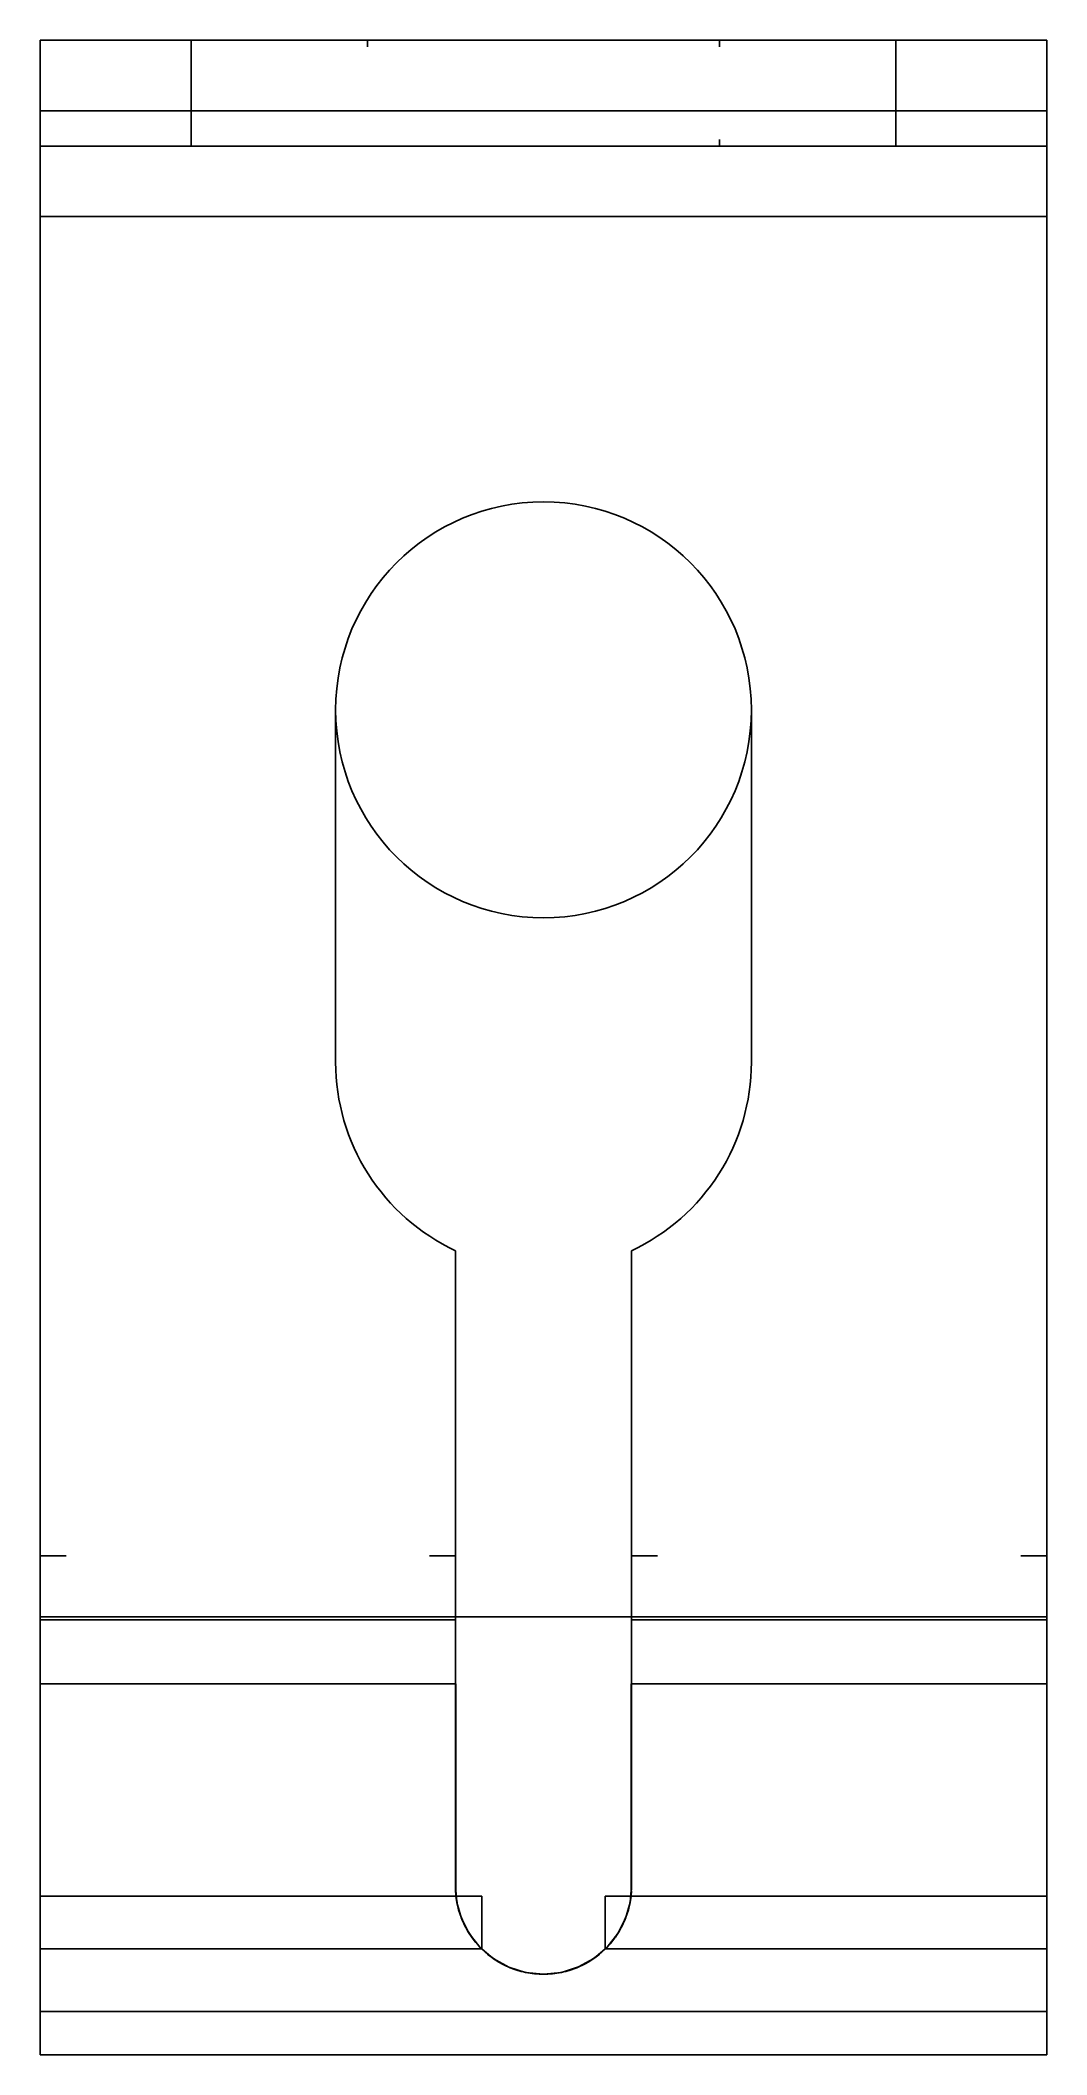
# Model space of a CAD drawing. Header units: millimetres. Extents: x 18 to 143, y 9 to 130.
# Drawn here: x 122.79 to 142.79, y 9.19 to 49.19 of the extents above.
import ezdxf

# ---------------------------------------------------------------- set-up
doc = ezdxf.new("R2010")
doc.units = ezdxf.units.MM
doc.layers.add('可见轮廓', color=7, linetype='Continuous')
doc.layers.add('隐藏线', color=5, linetype='Continuous')

msp = doc.modelspace()

# ---------------------------------------------------------------- linework, layer by layer
at = {"layer": '可见轮廓'}
for p, q in [((132.786, 49.194), (122.786, 49.194)), ((122.786, 49.194), (122.786, 47.794)), ((142.786, 49.194), (122.786, 49.194)), ((122.786, 49.167), (122.786, 49.187)), ((122.786, 49.133), (122.786, 49.167)), ((122.786, 49.087), (122.786, 49.133)), ((122.786, 49.028), (122.786, 49.087)), ((122.786, 48.958), (122.786, 49.028)), ((122.786, 48.876), (122.786, 48.958)), ((122.786, 48.784), (122.786, 48.876)), ((125.786, 49.194), (125.786, 49.063)), ((129.286, 49.194), (129.286, 49.063)), ((142.786, 49.194), (132.786, 49.194)), ((136.286, 49.194), (136.286, 49.063)), ((139.786, 49.194), (139.786, 49.063)), ((142.786, 49.194), (142.786, 49.187)), ((142.786, 47.794), (142.786, 49.194)), ((142.786, 49.167), (142.786, 49.133)), ((142.786, 49.133), (142.786, 49.087)), ((142.786, 49.087), (142.786, 49.028)), ((142.786, 49.028), (142.786, 48.958)), ((142.786, 48.958), (142.786, 48.876)), ((142.786, 48.876), (142.786, 48.784)), ((122.786, 48.682), (122.786, 48.784)), ((122.786, 48.572), (122.786, 48.682)), ((122.786, 48.454), (122.786, 48.572)), ((122.786, 48.33), (122.786, 48.454)), ((142.786, 48.784), (142.786, 48.682)), ((142.786, 48.682), (142.786, 48.572)), ((142.786, 48.572), (142.786, 48.454)), ((142.786, 48.454), (142.786, 48.33)), ((122.786, 48.2), (122.786, 48.33)), ((122.786, 48.067), (122.786, 48.2)), ((122.786, 47.931), (122.786, 48.067)), ((142.786, 48.33), (142.786, 48.2)), ((142.786, 48.2), (142.786, 48.067)), ((142.786, 48.067), (142.786, 47.931)), ((122.786, 47.794), (122.786, 47.931)), ((122.786, 47.794), (122.786, 32.81)), ((132.786, 47.794), (122.786, 47.794)), ((142.786, 47.794), (122.786, 47.794)), ((142.786, 47.794), (132.786, 47.794)), ((142.786, 47.931), (142.786, 47.794)), ((142.786, 32.81), (142.786, 47.794)), ((125.786, 47.225), (125.786, 47.094)), ((136.286, 47.225), (136.286, 47.094)), ((139.786, 47.225), (139.786, 47.094)), ((122.786, 45.694), (122.786, 47.094)), ((124.036, 47.094), (122.786, 47.094)), ((142.786, 47.094), (141.536, 47.094)), ((142.786, 47.094), (142.786, 45.694)), ((142.786, 45.694), (122.786, 45.694)), ((128.656, 35.894), (128.656, 32.81)), ((136.916, 35.894), (136.916, 32.81)), ((122.786, 32.81), (122.786, 29.191)), ((128.656, 32.81), (128.656, 32.394)), ((136.916, 32.81), (136.916, 32.394)), ((142.786, 29.191), (142.786, 32.81)), ((128.656, 32.394), (128.656, 28.894)), ((136.916, 32.394), (136.916, 28.894)), ((122.786, 29.191), (122.786, 17.826)), ((142.786, 17.826), (142.786, 29.191)), ((131.036, 25.153), (131.036, 18.845)), ((134.536, 25.153), (134.536, 18.845)), ((122.786, 17.888), (122.786, 19.094)), ((123.302, 19.094), (122.786, 19.094)), ((131.036, 19.094), (130.52, 19.094)), ((131.036, 17.888), (131.036, 19.094)), ((131.036, 18.845), (131.036, 17.826)), ((134.536, 17.888), (134.536, 19.094)), ((135.052, 19.094), (134.536, 19.094)), ((134.536, 18.845), (134.536, 17.826)), ((142.786, 19.094), (142.27, 19.094)), ((142.786, 19.094), (142.786, 17.888)), ((122.786, 17.888), (122.786, 10.049)), ((131.036, 17.888), (122.786, 17.888)), ((142.786, 17.888), (122.786, 17.888)), ((122.786, 17.727), (122.786, 17.826)), ((126.911, 17.826), (122.786, 17.826)), ((122.786, 17.826), (122.786, 16.555)), ((131.036, 17.826), (122.786, 17.826)), ((122.786, 17.628), (122.786, 17.727)), ((122.786, 17.53), (122.786, 17.628)), ((131.036, 17.826), (126.911, 17.826)), ((131.036, 17.888), (131.036, 12.537)), ((131.036, 17.727), (131.036, 17.826)), ((131.036, 17.826), (131.036, 16.555)), ((131.036, 17.628), (131.036, 17.727)), ((131.036, 17.53), (131.036, 17.628)), ((134.536, 17.888), (134.536, 12.537)), ((142.786, 17.888), (134.536, 17.888)), ((134.536, 17.727), (134.536, 17.826)), ((138.661, 17.826), (134.536, 17.826)), ((134.536, 17.826), (134.536, 16.555)), ((142.786, 17.826), (134.536, 17.826)), ((134.536, 17.628), (134.536, 17.727)), ((134.536, 17.53), (134.536, 17.628)), ((142.786, 17.826), (138.661, 17.826)), ((142.786, 10.049), (142.786, 17.888)), ((142.786, 17.826), (142.786, 17.727)), ((142.786, 16.555), (142.786, 17.826)), ((142.786, 17.727), (142.786, 17.628)), ((142.786, 17.628), (142.786, 17.53)), ((122.786, 17.433), (122.786, 17.53)), ((122.786, 17.339), (122.786, 17.433)), ((122.786, 17.247), (122.786, 17.339)), ((122.786, 17.157), (122.786, 17.247)), ((131.036, 17.433), (131.036, 17.53)), ((131.036, 17.339), (131.036, 17.433)), ((131.036, 17.247), (131.036, 17.339)), ((131.036, 17.157), (131.036, 17.247)), ((134.536, 17.433), (134.536, 17.53)), ((134.536, 17.339), (134.536, 17.433)), ((134.536, 17.247), (134.536, 17.339)), ((134.536, 17.157), (134.536, 17.247)), ((142.786, 17.53), (142.786, 17.433)), ((142.786, 17.433), (142.786, 17.339)), ((142.786, 17.339), (142.786, 17.247)), ((142.786, 17.247), (142.786, 17.157)), ((122.786, 17.072), (122.786, 17.157)), ((122.786, 16.99), (122.786, 17.072)), ((122.786, 16.912), (122.786, 16.99)), ((122.786, 16.839), (122.786, 16.912)), ((122.786, 16.771), (122.786, 16.839)), ((131.036, 17.072), (131.036, 17.157)), ((131.036, 16.99), (131.036, 17.072)), ((131.036, 16.912), (131.036, 16.99)), ((131.036, 16.839), (131.036, 16.912)), ((131.036, 16.771), (131.036, 16.839)), ((134.536, 17.072), (134.536, 17.157)), ((134.536, 16.99), (134.536, 17.072)), ((134.536, 16.912), (134.536, 16.99)), ((134.536, 16.839), (134.536, 16.912)), ((134.536, 16.771), (134.536, 16.839)), ((142.786, 17.157), (142.786, 17.072)), ((142.786, 17.072), (142.786, 16.99)), ((142.786, 16.99), (142.786, 16.912)), ((142.786, 16.912), (142.786, 16.839)), ((142.786, 16.839), (142.786, 16.771)), ((122.786, 16.708), (122.786, 16.771)), ((122.786, 16.651), (122.786, 16.708)), ((122.786, 16.6), (122.786, 16.651)), ((122.786, 16.555), (122.786, 16.6)), ((122.786, 16.381), (122.786, 16.555)), ((126.911, 16.555), (122.786, 16.555)), ((122.786, 12.338), (122.786, 16.555)), ((131.036, 16.555), (122.786, 16.555)), ((123.302, 16.555), (122.786, 16.555)), ((126.917, 16.555), (126.911, 16.555)), ((131.036, 16.555), (126.917, 16.555)), ((131.047, 16.555), (130.531, 16.555)), ((131.036, 16.708), (131.036, 16.771)), ((131.036, 16.651), (131.036, 16.708)), ((131.036, 16.6), (131.036, 16.651)), ((131.036, 16.555), (131.036, 16.6)), ((131.036, 16.381), (131.036, 16.555)), ((131.036, 12.537), (131.036, 16.555)), ((131.047, 12.338), (131.047, 16.555)), ((134.525, 12.338), (134.525, 16.555)), ((135.041, 16.555), (134.525, 16.555)), ((134.536, 16.708), (134.536, 16.771)), ((134.536, 16.651), (134.536, 16.708)), ((134.536, 16.6), (134.536, 16.651)), ((134.536, 16.555), (134.536, 16.6)), ((134.536, 16.381), (134.536, 16.555)), ((138.655, 16.555), (134.536, 16.555)), ((134.536, 12.537), (134.536, 16.555)), ((142.786, 16.555), (134.536, 16.555)), ((138.661, 16.555), (138.655, 16.555)), ((142.786, 16.555), (138.661, 16.555)), ((142.786, 16.555), (142.27, 16.555)), ((142.786, 16.771), (142.786, 16.708)), ((142.786, 16.708), (142.786, 16.651)), ((142.786, 16.651), (142.786, 16.6)), ((142.786, 16.6), (142.786, 16.555)), ((142.786, 16.555), (142.786, 16.381)), ((142.786, 16.555), (142.786, 12.338)), ((122.786, 16.194), (122.786, 16.381)), ((122.786, 15.994), (122.786, 16.194)), ((131.036, 16.194), (131.036, 16.381)), ((131.036, 15.994), (131.036, 16.194)), ((134.536, 16.194), (134.536, 16.381)), ((134.536, 15.994), (134.536, 16.194)), ((142.786, 16.381), (142.786, 16.194)), ((142.786, 16.194), (142.786, 15.994)), ((122.786, 15.782), (122.786, 15.994)), ((122.786, 15.555), (122.786, 15.782)), ((131.036, 15.782), (131.036, 15.994)), ((131.036, 15.555), (131.036, 15.782)), ((134.536, 15.782), (134.536, 15.994)), ((134.536, 15.555), (134.536, 15.782)), ((142.786, 15.994), (142.786, 15.782)), ((142.786, 15.782), (142.786, 15.555)), ((122.786, 15.317), (122.786, 15.555)), ((122.786, 15.066), (122.786, 15.317)), ((131.036, 15.317), (131.036, 15.555)), ((131.036, 15.066), (131.036, 15.317)), ((134.536, 15.317), (134.536, 15.555)), ((134.536, 15.066), (134.536, 15.317)), ((142.786, 15.555), (142.786, 15.317)), ((142.786, 15.317), (142.786, 15.066)), ((122.786, 14.805), (122.786, 15.066)), ((122.786, 14.531), (122.786, 14.805)), ((131.036, 14.805), (131.036, 15.066)), ((131.036, 14.758), (131.036, 14.805)), ((134.536, 14.805), (134.536, 15.066)), ((134.536, 14.758), (134.536, 14.805)), ((142.786, 15.066), (142.786, 14.805)), ((142.786, 14.805), (142.786, 14.531)), ((122.786, 14.247), (122.786, 14.531)), ((131.036, 14.711), (131.036, 14.758)), ((131.036, 14.663), (131.036, 14.711)), ((131.036, 14.615), (131.036, 14.663)), ((131.036, 14.567), (131.036, 14.615)), ((131.036, 14.519), (131.036, 14.567)), ((131.036, 14.47), (131.036, 14.519)), ((131.036, 14.421), (131.036, 14.47)), ((131.036, 14.204), (131.036, 14.421)), ((134.536, 14.711), (134.536, 14.758)), ((134.536, 14.663), (134.536, 14.711)), ((134.536, 14.615), (134.536, 14.663)), ((134.536, 14.567), (134.536, 14.615)), ((134.536, 14.519), (134.536, 14.567)), ((134.536, 14.47), (134.536, 14.519)), ((134.536, 14.421), (134.536, 14.47)), ((134.536, 14.204), (134.536, 14.421)), ((142.786, 14.531), (142.786, 14.247)), ((122.786, 13.952), (122.786, 14.247)), ((131.036, 13.982), (131.036, 14.204)), ((134.536, 13.982), (134.536, 14.204)), ((142.786, 14.247), (142.786, 13.952)), ((122.786, 13.648), (122.786, 13.952)), ((122.786, 13.333), (122.786, 13.648)), ((131.036, 13.755), (131.036, 13.982)), ((131.036, 13.522), (131.036, 13.755)), ((134.536, 13.755), (134.536, 13.982)), ((134.536, 13.522), (134.536, 13.755)), ((142.786, 13.952), (142.786, 13.648)), ((142.786, 13.648), (142.786, 13.333)), ((122.786, 13.01), (122.786, 13.333)), ((131.036, 13.283), (131.036, 13.522)), ((131.036, 13.039), (131.036, 13.283)), ((134.536, 13.283), (134.536, 13.522)), ((134.536, 13.039), (134.536, 13.283)), ((142.786, 13.333), (142.786, 13.01)), ((122.786, 12.678), (122.786, 13.01)), ((131.036, 12.791), (131.036, 13.039)), ((134.536, 12.791), (134.536, 13.039)), ((142.786, 13.01), (142.786, 12.678)), ((122.786, 12.338), (122.786, 12.678)), ((131.036, 12.537), (131.036, 12.791)), ((131.036, 12.513), (131.036, 12.537)), ((131.066, 12.213), (131.036, 12.537)), ((131.039, 12.438), (131.038, 12.463)), ((131.04, 12.413), (131.039, 12.438)), ((134.536, 12.537), (134.506, 12.214)), ((134.532, 12.412), (134.53, 12.388)), ((134.533, 12.437), (134.532, 12.412)), ((134.535, 12.487), (134.534, 12.462)), ((134.536, 12.512), (134.535, 12.487)), ((134.536, 12.537), (134.536, 12.791)), ((134.536, 12.537), (134.536, 12.512)), ((142.786, 12.678), (142.786, 12.338)), ((122.786, 12.255), (122.786, 12.338)), ((126.917, 12.338), (122.786, 12.338)), ((122.786, 11.289), (122.786, 12.338)), ((131.047, 12.338), (122.786, 12.338)), ((123.334, 12.338), (122.786, 12.338)), ((122.786, 12.169), (122.786, 12.255)), ((122.786, 12.079), (122.786, 12.169)), ((122.786, 11.988), (122.786, 12.079)), ((127.173, 12.338), (126.917, 12.338)), ((131.047, 12.338), (127.173, 12.338)), ((131.56, 12.338), (131.011, 12.338)), ((131.047, 12.338), (131.045, 12.363)), ((131.06, 12.251), (131.047, 12.338)), ((131.078, 12.159), (131.047, 12.338)), ((131.077, 12.16), (131.06, 12.251)), ((131.158, 11.897), (131.066, 12.213)), ((131.1, 12.068), (131.077, 12.16)), ((131.13, 11.972), (131.078, 12.159)), ((131.129, 11.975), (131.1, 12.068)), ((131.56, 11.289), (131.56, 12.338)), ((134.012, 11.289), (134.012, 12.338)), ((134.561, 12.338), (134.012, 12.338)), ((134.506, 12.214), (134.415, 11.897)), ((134.494, 12.159), (134.442, 11.973)), ((134.472, 12.069), (134.444, 11.976)), ((134.495, 12.161), (134.472, 12.069)), ((134.525, 12.338), (134.494, 12.159)), ((134.512, 12.251), (134.495, 12.161)), ((134.525, 12.338), (134.512, 12.251)), ((138.399, 12.338), (134.525, 12.338)), ((142.786, 12.338), (134.525, 12.338)), ((138.655, 12.338), (138.399, 12.338)), ((142.786, 12.338), (138.655, 12.338)), ((142.786, 12.338), (142.238, 12.338)), ((142.786, 12.338), (142.786, 12.255)), ((142.786, 12.338), (142.786, 11.289)), ((142.786, 12.255), (142.786, 12.169)), ((142.786, 12.169), (142.786, 12.079)), ((142.786, 12.079), (142.786, 11.988)), ((122.786, 11.897), (122.786, 11.988)), ((122.786, 11.807), (122.786, 11.897)), ((122.786, 11.72), (122.786, 11.807)), ((122.786, 11.638), (122.786, 11.72)), ((122.786, 11.563), (122.786, 11.638)), ((131.162, 11.885), (131.129, 11.975)), ((131.202, 11.794), (131.13, 11.972)), ((131.311, 11.596), (131.158, 11.897)), ((131.2, 11.798), (131.162, 11.885)), ((131.241, 11.716), (131.2, 11.798)), ((131.288, 11.633), (131.202, 11.794)), ((131.285, 11.638), (131.241, 11.716)), ((131.316, 11.588), (131.285, 11.638)), ((131.379, 11.497), (131.288, 11.633)), ((134.284, 11.632), (134.192, 11.496)), ((134.287, 11.638), (134.256, 11.588)), ((134.415, 11.897), (134.263, 11.598)), ((134.37, 11.793), (134.284, 11.632)), ((134.331, 11.716), (134.287, 11.638)), ((134.372, 11.798), (134.331, 11.716)), ((134.442, 11.973), (134.37, 11.793)), ((134.41, 11.886), (134.372, 11.798)), ((134.444, 11.976), (134.41, 11.886)), ((142.786, 11.988), (142.786, 11.897)), ((142.786, 11.897), (142.786, 11.807)), ((142.786, 11.807), (142.786, 11.72)), ((142.786, 11.72), (142.786, 11.638)), ((142.786, 11.638), (142.786, 11.563)), ((122.786, 11.494), (122.786, 11.563)), ((122.786, 11.434), (122.786, 11.494)), ((122.786, 11.342), (122.786, 11.383)), ((122.786, 11.313), (122.786, 11.342)), ((122.786, 11.289), (122.786, 11.295)), ((127.173, 11.289), (122.786, 11.289)), ((122.786, 11.289), (122.786, 10.239)), ((131.56, 11.289), (122.786, 11.289)), ((131.56, 11.289), (127.173, 11.289)), ((131.522, 11.327), (131.311, 11.596)), ((131.348, 11.541), (131.316, 11.588)), ((131.379, 11.497), (131.348, 11.541)), ((131.41, 11.456), (131.379, 11.497)), ((131.44, 11.419), (131.41, 11.456)), ((131.495, 11.356), (131.469, 11.385)), ((131.518, 11.332), (131.495, 11.356)), ((131.786, 11.101), (131.522, 11.327)), ((131.535, 11.313), (131.531, 11.317)), ((131.539, 11.31), (131.535, 11.313)), ((131.56, 11.289), (131.56, 11.289)), ((131.629, 11.225), (131.571, 11.278)), ((131.689, 11.174), (131.629, 11.225)), ((134.051, 11.328), (133.788, 11.102)), ((133.954, 11.234), (133.893, 11.182)), ((134.012, 11.289), (133.954, 11.234)), ((138.399, 11.289), (134.012, 11.289)), ((142.786, 11.289), (134.012, 11.289)), ((134.038, 11.315), (134.023, 11.3)), ((134.033, 11.31), (134.03, 11.306)), ((134.052, 11.33), (134.038, 11.315)), ((134.263, 11.598), (134.051, 11.328)), ((134.067, 11.345), (134.052, 11.33)), ((134.135, 11.422), (134.121, 11.407)), ((134.162, 11.456), (134.132, 11.419)), ((134.193, 11.497), (134.162, 11.456)), ((134.224, 11.541), (134.193, 11.497)), ((134.256, 11.588), (134.224, 11.541)), ((142.786, 11.289), (138.399, 11.289)), ((142.786, 11.563), (142.786, 11.494)), ((142.786, 11.494), (142.786, 11.434)), ((142.786, 11.434), (142.786, 11.383)), ((142.786, 11.342), (142.786, 11.313)), ((142.786, 11.313), (142.786, 11.295)), ((142.786, 10.239), (142.786, 11.289)), ((131.751, 11.127), (131.689, 11.174)), ((131.815, 11.082), (131.751, 11.127)), ((132.094, 10.93), (131.786, 11.101)), ((131.882, 11.039), (131.815, 11.082)), ((131.951, 11), (131.882, 11.039)), ((132.022, 10.963), (131.951, 11)), ((132.094, 10.93), (132.022, 10.963)), ((132.431, 10.824), (132.094, 10.93)), ((132.475, 10.815), (132.431, 10.824)), ((132.786, 10.787), (132.431, 10.824)), ((132.519, 10.808), (132.475, 10.815)), ((132.564, 10.802), (132.519, 10.808)), ((132.608, 10.797), (132.564, 10.802)), ((133.141, 10.824), (132.786, 10.787)), ((133.009, 10.802), (132.964, 10.797)), ((133.053, 10.808), (133.009, 10.802)), ((133.097, 10.815), (133.053, 10.808)), ((133.141, 10.824), (133.097, 10.815)), ((133.479, 10.931), (133.141, 10.824)), ((133.788, 11.102), (133.479, 10.931)), ((133.553, 10.965), (133.479, 10.931)), ((133.626, 11.002), (133.553, 10.965)), ((133.696, 11.043), (133.626, 11.002)), ((133.765, 11.087), (133.696, 11.043)), ((133.83, 11.133), (133.765, 11.087)), ((133.893, 11.182), (133.83, 11.133)), ((132.653, 10.793), (132.608, 10.797)), ((132.697, 10.79), (132.653, 10.793)), ((132.742, 10.788), (132.697, 10.79)), ((132.831, 10.788), (132.786, 10.787)), ((132.875, 10.79), (132.831, 10.788)), ((132.92, 10.793), (132.875, 10.79)), ((132.964, 10.797), (132.92, 10.793)), ((122.786, 10.239), (122.786, 9.189)), ((122.786, 10.049), (122.786, 9.189)), ((124.036, 10.049), (122.786, 10.049)), ((142.786, 10.049), (122.786, 10.049)), ((142.786, 10.049), (141.536, 10.049)), ((142.786, 9.189), (142.786, 10.239)), ((142.786, 9.189), (142.786, 10.049)), ((132.786, 9.189), (122.786, 9.189)), ((142.786, 9.189), (122.786, 9.189)), ((142.786, 9.189), (132.786, 9.189))]:
    msp.add_line(p, q, dxfattribs=at)
msp.add_circle((132.786, 35.897), 4.13, dxfattribs=at)
for centre, radius, start, end in [((132.786, 28.897), 4.13, 180, -147.5351), ((132.786, 28.897), 4.13, 180, -147.5351), ((132.786, 28.897), 4.13, -32.4649, 0), ((132.786, 28.897), 4.13, -147.5351, -115.0702), ((132.786, 28.897), 4.13, -64.9298, -32.4649), ((132.786, 12.537), 1.75, -134.4844, -90), ((132.786, 12.537), 1.75, -90, -45.5156)]:
    msp.add_arc(centre, radius, start, end, dxfattribs=at)
at = {"layer": '隐藏线'}
for p, q in [((125.857, 49.194), (125.786, 49.194)), ((125.786, 49.194), (125.786, 48.144)), ((126.058, 49.194), (125.857, 49.194)), ((126.379, 49.194), (126.058, 49.194)), ((126.811, 49.194), (126.379, 49.194)), ((127.344, 49.194), (126.811, 49.194)), ((127.949, 49.194), (127.344, 49.194)), ((128.604, 49.194), (127.949, 49.194)), ((129.286, 49.194), (128.604, 49.194)), ((129.286, 49.194), (132.786, 49.194)), ((132.786, 49.194), (136.286, 49.194)), ((136.286, 49.194), (136.968, 49.194)), ((136.968, 49.194), (137.623, 49.194)), ((137.623, 49.194), (138.228, 49.194)), ((138.228, 49.194), (138.761, 49.194)), ((138.761, 49.194), (139.193, 49.194)), ((139.193, 49.194), (139.514, 49.194)), ((139.514, 49.194), (139.715, 49.194)), ((139.715, 49.194), (139.786, 49.194)), ((139.786, 49.194), (139.786, 48.144)), ((125.786, 48.144), (125.786, 47.094)), ((139.786, 48.144), (139.786, 47.094)), ((132.786, 47.094), (122.786, 47.094)), ((122.786, 47.067), (122.786, 47.087)), ((122.786, 47.033), (122.786, 47.067)), ((122.786, 46.987), (122.786, 47.033)), ((122.786, 46.928), (122.786, 46.987)), ((122.786, 46.858), (122.786, 46.928)), ((122.786, 46.776), (122.786, 46.858)), ((125.857, 47.094), (125.786, 47.094)), ((126.058, 47.094), (125.857, 47.094)), ((126.379, 47.094), (126.058, 47.094)), ((126.811, 47.094), (126.379, 47.094)), ((127.344, 47.094), (126.811, 47.094)), ((127.949, 47.094), (127.344, 47.094)), ((128.604, 47.094), (127.949, 47.094)), ((129.286, 47.094), (128.604, 47.094)), ((129.286, 47.094), (132.786, 47.094)), ((142.786, 47.094), (132.786, 47.094)), ((132.786, 47.094), (136.286, 47.094)), ((136.286, 47.094), (136.968, 47.094)), ((136.968, 47.094), (137.623, 47.094)), ((137.623, 47.094), (138.228, 47.094)), ((138.228, 47.094), (138.761, 47.094)), ((138.761, 47.094), (139.193, 47.094)), ((139.193, 47.094), (139.514, 47.094)), ((139.514, 47.094), (139.715, 47.094)), ((139.715, 47.094), (139.786, 47.094)), ((142.786, 47.094), (142.786, 47.087)), ((142.786, 47.067), (142.786, 47.033)), ((142.786, 47.033), (142.786, 46.987)), ((142.786, 46.987), (142.786, 46.928)), ((142.786, 46.928), (142.786, 46.858)), ((142.786, 46.858), (142.786, 46.776)), ((122.786, 46.684), (122.786, 46.776)), ((122.786, 46.582), (122.786, 46.684)), ((122.786, 46.472), (122.786, 46.582)), ((122.786, 46.354), (122.786, 46.472)), ((142.786, 46.776), (142.786, 46.684)), ((142.786, 46.684), (142.786, 46.582)), ((142.786, 46.582), (142.786, 46.472)), ((142.786, 46.472), (142.786, 46.354)), ((122.786, 46.23), (122.786, 46.354)), ((122.786, 46.1), (122.786, 46.23)), ((122.786, 45.967), (122.786, 46.1)), ((142.786, 46.354), (142.786, 46.23)), ((142.786, 46.23), (142.786, 46.1)), ((142.786, 46.1), (142.786, 45.967)), ((122.786, 45.831), (122.786, 45.967)), ((122.786, 45.694), (122.786, 45.831)), ((122.786, 32.394), (122.786, 45.694)), ((142.786, 45.967), (142.786, 45.831)), ((142.786, 45.831), (142.786, 45.694)), ((142.786, 45.694), (142.786, 32.394)), ((128.656, 32.394), (128.656, 35.894)), ((136.916, 32.394), (136.916, 35.894)), ((122.786, 29.191), (122.786, 32.394)), ((142.786, 32.394), (142.786, 29.191)), ((122.786, 19.094), (122.786, 29.191)), ((142.786, 29.191), (142.786, 19.094)), ((131.036, 19.094), (131.036, 25.153)), ((134.536, 19.094), (134.536, 25.153)), ((122.786, 19.003), (122.786, 19.094)), ((122.786, 18.913), (122.786, 19.003)), ((122.786, 18.823), (122.786, 18.913)), ((122.786, 18.735), (122.786, 18.823)), ((131.036, 19.063), (131.036, 19.094)), ((131.036, 19.032), (131.036, 19.063)), ((131.036, 18.938), (131.036, 18.969)), ((131.036, 18.907), (131.036, 18.938)), ((131.036, 18.845), (131.036, 18.876)), ((131.036, 18.787), (131.036, 18.845)), ((134.536, 19.063), (134.536, 19.094)), ((134.536, 19.032), (134.536, 19.063)), ((134.536, 18.938), (134.536, 18.969)), ((134.536, 18.907), (134.536, 18.938)), ((134.536, 18.845), (134.536, 18.876)), ((134.536, 18.787), (134.536, 18.845)), ((142.786, 19.094), (142.786, 19.003)), ((142.786, 19.003), (142.786, 18.913)), ((142.786, 18.913), (142.786, 18.823)), ((142.786, 18.823), (142.786, 18.735)), ((122.786, 18.648), (122.786, 18.735)), ((122.786, 18.563), (122.786, 18.648)), ((122.786, 18.48), (122.786, 18.563)), ((122.786, 18.399), (122.786, 18.48)), ((131.036, 18.729), (131.036, 18.787)), ((131.036, 18.672), (131.036, 18.729)), ((131.036, 18.615), (131.036, 18.672)), ((131.036, 18.56), (131.036, 18.615)), ((131.036, 18.505), (131.036, 18.56)), ((131.036, 18.452), (131.036, 18.505)), ((131.036, 18.399), (131.036, 18.452)), ((134.536, 18.729), (134.536, 18.787)), ((134.536, 18.672), (134.536, 18.729)), ((134.536, 18.615), (134.536, 18.672)), ((134.536, 18.56), (134.536, 18.615)), ((134.536, 18.505), (134.536, 18.56)), ((134.536, 18.452), (134.536, 18.505)), ((134.536, 18.399), (134.536, 18.452)), ((142.786, 18.735), (142.786, 18.648)), ((142.786, 18.648), (142.786, 18.563)), ((142.786, 18.563), (142.786, 18.48)), ((142.786, 18.48), (142.786, 18.399)), ((122.786, 18.322), (122.786, 18.399)), ((122.786, 18.248), (122.786, 18.322)), ((122.786, 18.177), (122.786, 18.248)), ((122.786, 18.111), (122.786, 18.177)), ((122.786, 18.048), (122.786, 18.111)), ((122.786, 17.99), (122.786, 18.048)), ((131.036, 18.322), (131.036, 18.399)), ((131.036, 18.248), (131.036, 18.322)), ((131.036, 18.177), (131.036, 18.248)), ((131.036, 18.111), (131.036, 18.177)), ((131.036, 18.048), (131.036, 18.111)), ((131.036, 17.99), (131.036, 18.048)), ((134.536, 18.322), (134.536, 18.399)), ((134.536, 18.248), (134.536, 18.322)), ((134.536, 18.177), (134.536, 18.248)), ((134.536, 18.111), (134.536, 18.177)), ((134.536, 18.048), (134.536, 18.111)), ((134.536, 17.99), (134.536, 18.048)), ((142.786, 18.399), (142.786, 18.322)), ((142.786, 18.322), (142.786, 18.248)), ((142.786, 18.248), (142.786, 18.177)), ((142.786, 18.177), (142.786, 18.111)), ((142.786, 18.111), (142.786, 18.048)), ((142.786, 18.048), (142.786, 17.99)), ((122.786, 17.937), (122.786, 17.99)), ((122.786, 17.888), (122.786, 17.937)), ((122.786, 17.556), (122.786, 17.888)), ((131.036, 17.937), (131.036, 17.99)), ((131.036, 17.888), (131.036, 17.937)), ((131.036, 17.807), (131.036, 17.888)), ((131.036, 17.639), (131.036, 17.724)), ((134.536, 17.937), (134.536, 17.99)), ((134.536, 17.888), (134.536, 17.937)), ((134.536, 17.807), (134.536, 17.888)), ((134.536, 17.639), (134.536, 17.724)), ((142.786, 17.99), (142.786, 17.937)), ((142.786, 17.937), (142.786, 17.888)), ((142.786, 17.888), (142.786, 17.556)), ((122.786, 17.199), (122.786, 17.556)), ((142.786, 17.556), (142.786, 17.199)), ((122.786, 16.816), (122.786, 17.199)), ((122.786, 16.41), (122.786, 16.816)), ((131.036, 16.907), (131.036, 17.191)), ((131.036, 16.609), (131.036, 16.907)), ((134.536, 16.907), (134.536, 17.191)), ((134.536, 16.609), (134.536, 16.907)), ((142.786, 17.199), (142.786, 16.816)), ((142.786, 16.816), (142.786, 16.41)), ((122.786, 15.979), (122.786, 16.41)), ((131.036, 16.298), (131.036, 16.609)), ((134.536, 16.298), (134.536, 16.609)), ((142.786, 16.41), (142.786, 15.979)), ((131.036, 15.975), (131.036, 16.298)), ((134.536, 15.975), (134.536, 16.298)), ((122.786, 15.526), (122.786, 15.979)), ((131.036, 15.638), (131.036, 15.975)), ((131.036, 15.29), (131.036, 15.638)), ((134.536, 15.638), (134.536, 15.975)), ((134.536, 15.29), (134.536, 15.638)), ((142.786, 15.979), (142.786, 15.526)), ((122.786, 15.053), (122.786, 15.526)), ((131.036, 14.93), (131.036, 15.29)), ((134.536, 14.93), (134.536, 15.29)), ((142.786, 15.526), (142.786, 15.053)), ((122.786, 14.559), (122.786, 15.053)), ((131.036, 14.559), (131.036, 14.93)), ((134.536, 14.559), (134.536, 14.93)), ((142.786, 15.053), (142.786, 14.559)), ((122.786, 14.046), (122.786, 14.559)), ((131.036, 14.32), (131.036, 14.559)), ((134.536, 14.32), (134.536, 14.559)), ((142.786, 14.559), (142.786, 14.046)), ((122.786, 13.516), (122.786, 14.046)), ((131.036, 14.076), (131.036, 14.32)), ((131.036, 13.828), (131.036, 14.076)), ((134.536, 14.076), (134.536, 14.32)), ((134.536, 13.828), (134.536, 14.076)), ((142.786, 14.046), (142.786, 13.516)), ((131.036, 13.577), (131.036, 13.828)), ((134.536, 13.577), (134.536, 13.828)), ((122.786, 12.97), (122.786, 13.516)), ((131.036, 13.322), (131.036, 13.577)), ((134.536, 13.322), (134.536, 13.577)), ((142.786, 13.516), (142.786, 12.97)), ((122.786, 12.41), (122.786, 12.97)), ((142.786, 12.97), (142.786, 12.41)), ((122.786, 11.836), (122.786, 12.41)), ((131.044, 12.371), (131.036, 12.537)), ((134.536, 12.537), (134.528, 12.371)), ((142.786, 12.41), (142.786, 11.836)), ((131.068, 12.205), (131.044, 12.371)), ((131.164, 11.88), (131.108, 12.041)), ((134.464, 12.041), (134.408, 11.879)), ((134.525, 12.338), (134.506, 12.216)), ((122.786, 11.25), (122.786, 11.836)), ((131.237, 11.723), (131.164, 11.88)), ((134.284, 11.632), (134.214, 11.525)), ((134.345, 11.743), (134.284, 11.632)), ((134.408, 11.879), (134.335, 11.723)), ((142.786, 11.836), (142.786, 11.25)), ((122.786, 10.654), (122.786, 11.25)), ((131.389, 11.484), (131.309, 11.599)), ((131.429, 11.432), (131.326, 11.573)), ((131.549, 11.3), (131.429, 11.432)), ((131.674, 11.186), (131.549, 11.3)), ((134.023, 11.3), (133.899, 11.187)), ((134.143, 11.432), (134.023, 11.3)), ((134.037, 11.313), (134.033, 11.31)), ((134.054, 11.332), (134.05, 11.327)), ((134.077, 11.356), (134.054, 11.332)), ((134.132, 11.419), (134.103, 11.385)), ((134.247, 11.574), (134.143, 11.432)), ((142.786, 11.25), (142.786, 10.654)), ((131.81, 11.085), (131.674, 11.186)), ((131.957, 10.997), (131.81, 11.085)), ((132.112, 10.922), (131.957, 10.997)), ((132.135, 10.913), (132.094, 10.93)), ((132.274, 10.864), (132.112, 10.922)), ((132.176, 10.897), (132.135, 10.913)), ((132.218, 10.882), (132.176, 10.897)), ((132.26, 10.868), (132.218, 10.882)), ((132.302, 10.856), (132.26, 10.868)), ((132.441, 10.822), (132.274, 10.864)), ((132.345, 10.844), (132.302, 10.856)), ((132.388, 10.833), (132.345, 10.844)), ((132.431, 10.824), (132.388, 10.833)), ((132.613, 10.796), (132.441, 10.822)), ((133.131, 10.822), (132.959, 10.796)), ((133.299, 10.864), (133.131, 10.822)), ((133.185, 10.834), (133.141, 10.824)), ((133.228, 10.844), (133.185, 10.834)), ((133.271, 10.856), (133.228, 10.844)), ((133.313, 10.869), (133.271, 10.856)), ((133.461, 10.923), (133.299, 10.864)), ((133.355, 10.883), (133.313, 10.869)), ((133.397, 10.898), (133.355, 10.883)), ((133.438, 10.914), (133.397, 10.898)), ((133.479, 10.931), (133.438, 10.914)), ((133.616, 10.997), (133.461, 10.923)), ((133.763, 11.086), (133.616, 10.997)), ((133.899, 11.187), (133.763, 11.086)), ((122.786, 10.049), (122.786, 10.654)), ((132.786, 10.787), (132.613, 10.796)), ((132.959, 10.796), (132.786, 10.787)), ((142.786, 10.654), (142.786, 10.049)), ((122.786, 10.049), (122.786, 9.972)), ((142.786, 9.972), (142.786, 10.049)), ((122.786, 9.972), (122.786, 9.893)), ((122.786, 9.893), (122.786, 9.814)), ((122.786, 9.814), (122.786, 9.737)), ((122.786, 9.737), (122.786, 9.661)), ((122.786, 9.661), (122.786, 9.588)), ((142.786, 9.893), (142.786, 9.972)), ((142.786, 9.814), (142.786, 9.893)), ((142.786, 9.737), (142.786, 9.814)), ((142.786, 9.661), (142.786, 9.737)), ((142.786, 9.588), (142.786, 9.661)), ((122.786, 9.588), (122.786, 9.519)), ((122.786, 9.519), (122.786, 9.454)), ((122.786, 9.454), (122.786, 9.396)), ((122.786, 9.396), (122.786, 9.343)), ((122.786, 9.343), (122.786, 9.297)), ((122.786, 9.297), (122.786, 9.259)), ((122.786, 9.259), (122.786, 9.229)), ((122.786, 9.229), (122.786, 9.207)), ((142.786, 9.519), (142.786, 9.588)), ((142.786, 9.454), (142.786, 9.519)), ((142.786, 9.396), (142.786, 9.454)), ((142.786, 9.343), (142.786, 9.396)), ((142.786, 9.297), (142.786, 9.343)), ((142.786, 9.259), (142.786, 9.297)), ((142.786, 9.229), (142.786, 9.259)), ((142.786, 9.189), (142.786, 9.194))]:
    msp.add_line(p, q, dxfattribs=at)

doc.saveas('drawing.dxf')
